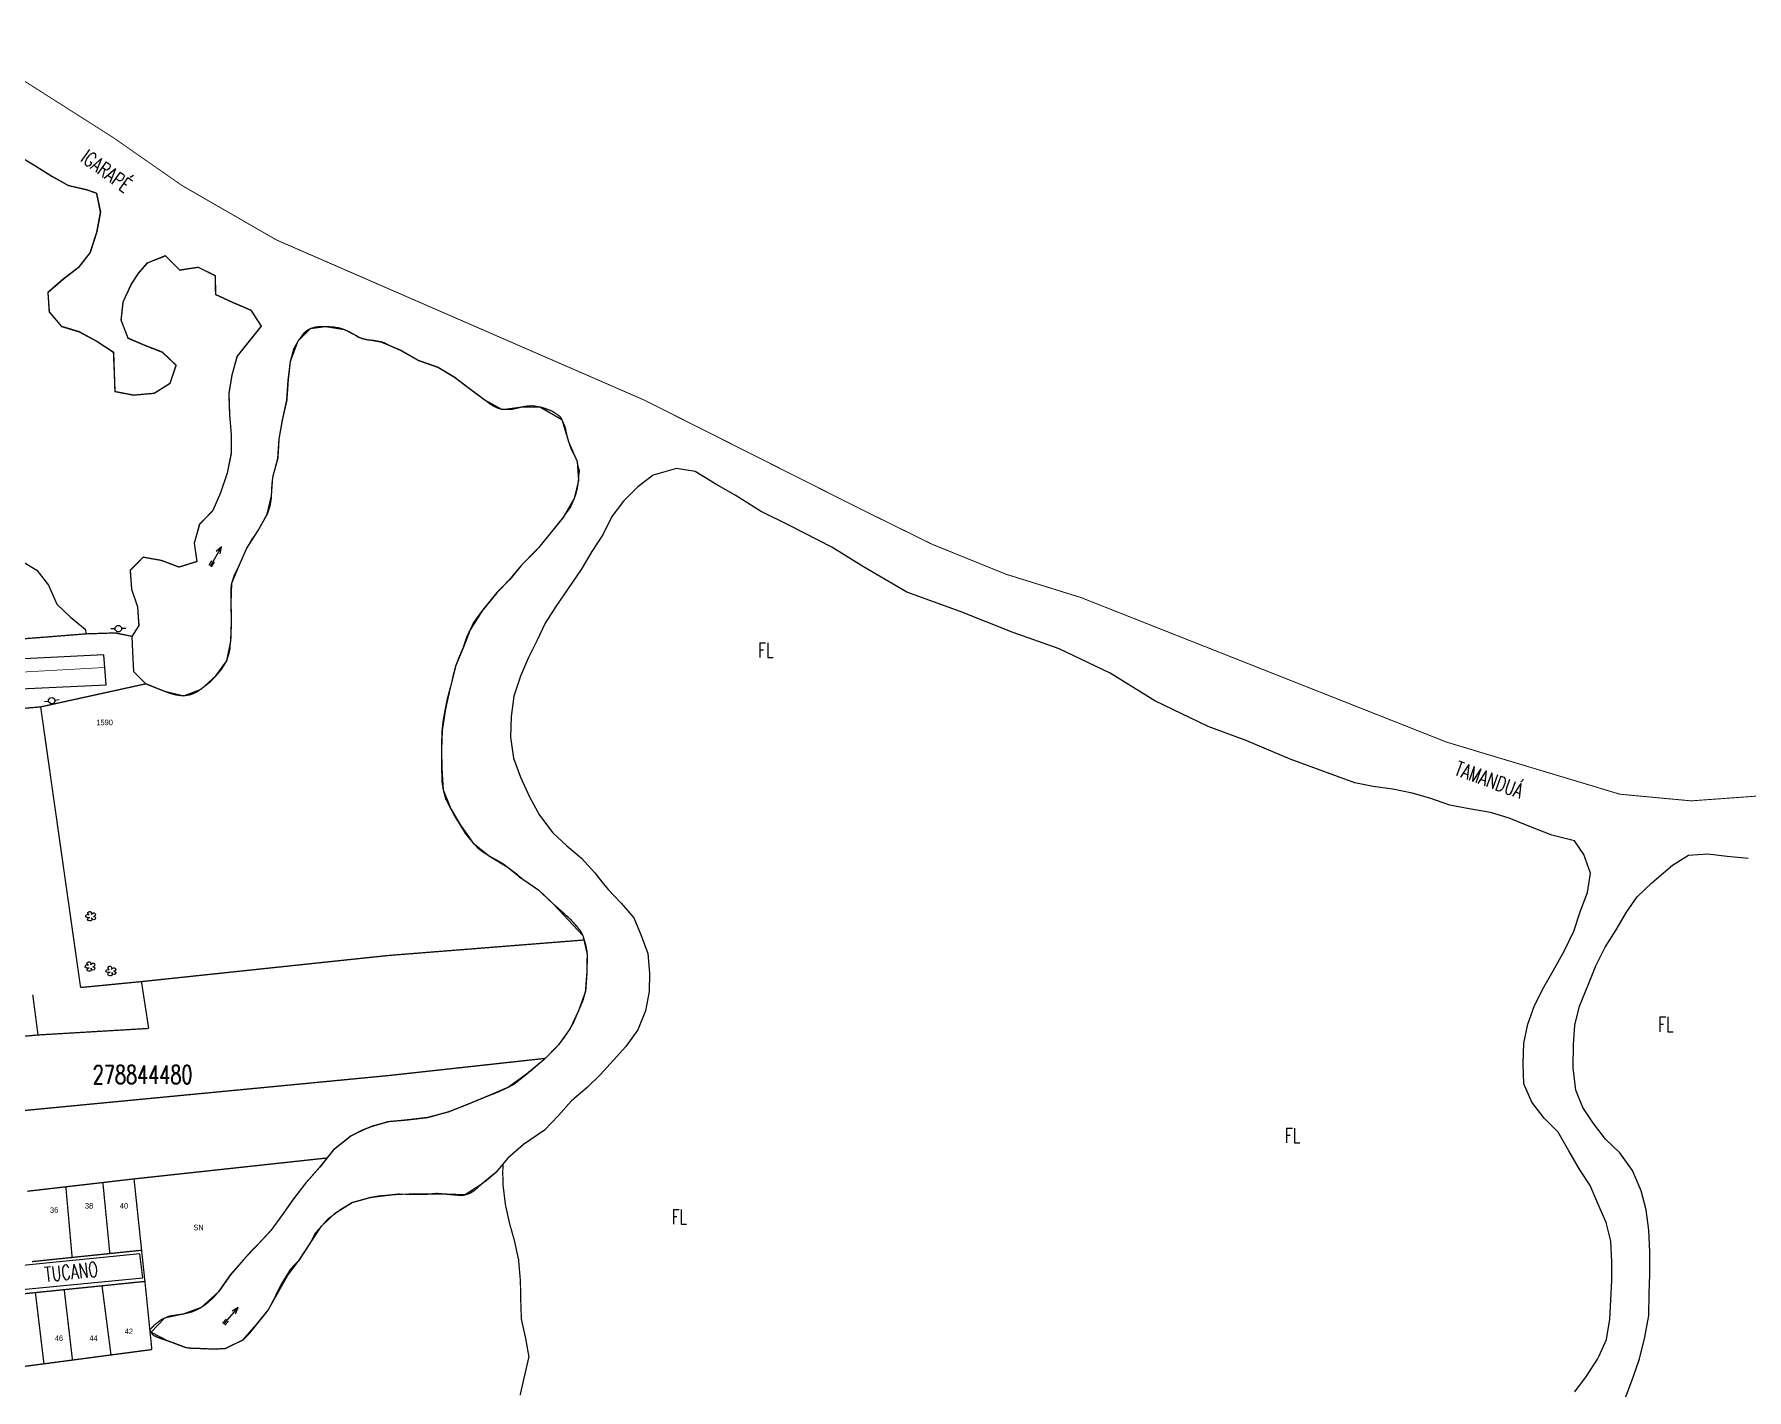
# Model space of a CAD drawing. Header units: millimetres. Extents: x 203684 to 206468, y 4869193 to 4871613.
# Drawn here: x 204541.4 to 205004.8, y 4871046.9 to 4871413.6 of the extents above; entities that cross this region are included whole.
import ezdxf
from ezdxf.enums import TextEntityAlignment as Align

# ---------------------------------------------------------------- set-up
doc = ezdxf.new("R2010")
doc.units = ezdxf.units.MM
for name, color, linetype in [('CD_MALHA_LOTES', 7, 'Continuous'), ('CD_TXT_QUADRA', 7, 'Continuous'), ('HD-CURSO-PERENE', 170, 'Continuous'), ('HD-TXT-PERENE', 170, 'Continuous'), ('LM-LIM-SETOR-FISCAL', 250, 'Continuous'), ('LT-POSTES', 7, 'Continuous'), ('OB-MOV-DE-TERRA', 20, 'Continuous'), ('RU-QUADRA', 210, 'Continuous'), ('SV-EIXO-RUA-PAV', 20, 'Continuous'), ('SV-RUA-NAO-PAV', 7, 'Continuous'), ('SV-TXT-RUA-N-PAV', 7, 'Continuous'), ('Th_NmrPort', 1, 'Continuous'), ('VG-ARVORE-ISOLADA', 90, 'Continuous'), ('VG-TXT-VEGETACAO', 90, 'Continuous')]:
    doc.layers.add(name, color=color, linetype=linetype)
doc.styles.add('ARIAL', font='simplex.shx')

# ---------------------------------------------------------------- blocks, each defined once
blk = doc.blocks.new('COD035', base_point=(204151.739768, 4871380.185491))
at = {"layer": 'HD-CURSO-PERENE'}
for p, q in [((204151.739768, 4871380.591222), (204153.239768, 4871380.591222)), ((204151.739768, 4871380.191222), (204157.739768, 4871380.191222)), ((204151.739768, 4871379.791222), (204153.239768, 4871379.791222))]:
    blk.add_line(p, q, dxfattribs=at)
blk.add_lwpolyline([(204155.939768, 4871379.591222), (204157.739768, 4871380.191222), (204155.939768, 4871380.791222)], dxfattribs=at)
blk = doc.blocks.new('COD092', base_point=(204504.092239, 4871060.025635))
at = {"layer": 'LT-POSTES'}
blk.add_line((204504.922233, 4871060.022296), (204506.0889, 4871060.022296), dxfattribs=at)
blk.add_lwpolyline([(204502.0889, 4871060.022296), (204503.255567, 4871060.022296), (204503.255567, 4871060.35563), (204503.755567, 4871060.85563), (204504.422233, 4871060.85563), (204504.922233, 4871060.35563), (204504.922233, 4871059.688963), (204504.422233, 4871059.188963), (204503.755567, 4871059.188963), (204503.255567, 4871059.688963), (204503.255567, 4871060.022296)], dxfattribs=at)
blk = doc.blocks.new('COD208', base_point=(204517.498181, 4871042.194979))
at = {"layer": 'VG-ARVORE-ISOLADA'}
blk.add_lwpolyline([(204517.064848, 4871042.628313), (204516.739848, 4871042.844979), (204516.739848, 4871043.169979), (204516.956515, 4871043.386646), (204517.173181, 4871043.494979), (204517.389848, 4871043.494979), (204517.606515, 4871043.278312), (204517.714848, 4871042.953312), (204517.606515, 4871042.628313), (204517.823181, 4871042.844979), (204518.148181, 4871043.061646), (204518.473181, 4871043.061646), (204518.689848, 4871042.844979), (204518.798181, 4871042.628313), (204518.581515, 4871042.194979), (204518.256515, 4871042.086646), (204518.581515, 4871041.978313), (204518.798181, 4871041.869979), (204518.798181, 4871041.653313), (204518.581515, 4871041.328313), (204518.364848, 4871041.219979), (204518.039848, 4871041.328313), (204517.714848, 4871041.761646), (204517.823181, 4871041.219979), (204517.714848, 4871041.003313), (204517.498181, 4871040.894979), (204517.173181, 4871040.894979), (204516.848182, 4871041.003313), (204516.631515, 4871041.328313), (204516.848182, 4871041.653313), (204517.281515, 4871041.869979), (204516.848182, 4871041.761646), (204516.414848, 4871041.869979), (204516.198182, 4871041.978313), (204516.198182, 4871042.194979), (204516.306515, 4871042.519979), (204516.631515, 4871042.628313)], close=True, dxfattribs=at)

msp = doc.modelspace()

# ---------------------------------------------------------------- linework, layer by layer
at = {"layer": 'CD_MALHA_LOTES', "const_width": 0.35}
for points in [[(204567.84, 4871250.7), (204568.3, 4871251.42), (204568.88, 4871252.32), (204569.7, 4871253.6), (204569.37, 4871258.66), (204567.75, 4871263.44), (204567.36, 4871268.56), (204570.88, 4871272.12), (204575.83, 4871271.24), (204580.57, 4871269.45), (204585.42, 4871270.95), (204584.71, 4871275.93), (204586.09, 4871280.96), (204589.76, 4871284.77), (204591.79, 4871289.49), (204593.63, 4871294.82), (204594.69, 4871300.21), (204594.72, 4871305.29), (204594.26, 4871310.68), (204594.06, 4871316.39), (204594.88, 4871321.33), (204596.28, 4871326.48), (204599.57, 4871330.6), (204602.8, 4871334.62), (204600.01, 4871338.95), (204595.09, 4871341.05), (204590.45, 4871343.19), (204590.35, 4871348.28), (204585.76, 4871350.54), (204580.77, 4871349.8), (204576.87, 4871353.68), (204572.07, 4871351.73), (204569.68, 4871349.03), (204567.65, 4871345.9), (204565.44, 4871341.23), (204564.9, 4871336.25), (204566.76, 4871331.35), (204571.37, 4871329.4), (204576.06, 4871327.54), (204579.79, 4871324.06), (204578.16, 4871319.18), (204573.82, 4871316.45), (204568.29, 4871315.95), (204563.22, 4871316.93), (204563.04, 4871322.15), (204562.81, 4871327.6), (204558.4, 4871330.48), (204553.57, 4871333.11), (204548.75, 4871334.57), (204545.44, 4871338.47), (204545.1, 4871343.71), (204549.25, 4871347.29), (204553.33, 4871350.47), (204556.49, 4871354.53), (204558.29, 4871360.11), (204559.28, 4871365.45), (204558.23, 4871370.59), (204555.58, 4871371.53), (204550.64, 4871372.65), (204546.22, 4871375.14), (204541.58, 4871378.04), (204537.19, 4871380.7)], [(204571.6, 4871237.86), (204576.37, 4871235.94), (204578.14, 4871235.29), (204579.68, 4871234.87), (204581.23, 4871234.66), (204581.88, 4871234.62), (204583.76, 4871234.94), (204585.52, 4871235.72), (204587.41, 4871237.12), (204589.03, 4871238.39), (204590.52, 4871239.97), (204592.05, 4871241.76), (204593.47, 4871244.07), (204594.02, 4871245.9), (204594.37, 4871247.38), (204594.44, 4871249.06), (204594.57, 4871249.38), (204594.75, 4871254.61), (204594.65, 4871259.8), (204594.65, 4871263.99), (204594.82, 4871265.08), (204595.49, 4871267.22), (204596.84, 4871269.88), (204598.9, 4871274.56), (204600.3, 4871276.95), (204601.95, 4871279.29), (204604.45, 4871283.75), (204605.15, 4871285.8), (204605.5, 4871287.7), (204605.56, 4871288.74), (204605.71, 4871291.81), (204605.92, 4871293.76), (204606.63, 4871296.31), (204607.32, 4871298.83), (204607.56, 4871302.56), (204607.63, 4871304.07), (204608.56, 4871309.29), (204609.77, 4871314.62), (204610.13, 4871319.92), (204610.7, 4871325.12), (204611.61, 4871328.48), (204612.84, 4871330.67), (204614.28, 4871332.63), (204615.13, 4871333.4), (204616.17, 4871333.98), (204617.58, 4871334.38), (204618.92, 4871334.52), (204620.23, 4871334.51), (204622.36, 4871334.38), (204623.77, 4871334.17), (204625.31, 4871333.68), (204626.58, 4871333.12), (204628.09, 4871332.28), (204629.07, 4871331.64), (204630.06, 4871331.32), (204631.39, 4871330.94), (204633.36, 4871330.73), (204635.07, 4871330.41), (204636.03, 4871330.17), (204637.36, 4871329.45)], [(204637.36, 4871329.45), (204640.61, 4871328.07), (204645.38, 4871325.34), (204650.75, 4871323.46), (204655.14, 4871320.82), (204659.18, 4871317.74), (204663.39, 4871314.62), (204664.97, 4871313.4), (204666.58, 4871312.54), (204668.01, 4871312.09), (204669.16, 4871312.11), (204670.56, 4871312.11), (204671.63, 4871312.33), (204673.36, 4871312.76), (204674.64, 4871312.97), (204676.14, 4871313.08), (204678.37, 4871312.71), (204679.69, 4871312.33), (204681.41, 4871311.68), (204682.8, 4871310.82), (204683.77, 4871310.07), (204684.2, 4871309.32), (204685.06, 4871307.28), (204685.7, 4871304.38), (204686.07, 4871303.12), (204686.67, 4871301.48), (204687.21, 4871300.4), (204687.74, 4871299.33), (204688.34, 4871297.97), (204688.49, 4871296.86), (204688.92, 4871295.46), (204688.71, 4871294.07), (204688.66, 4871292.9), (204688.39, 4871291.01), (204687.96, 4871289.18), (204687.52, 4871287.96), (204686.45, 4871285.53), (204685.27, 4871283.92), (204684.52, 4871282.88), (204681.34, 4871278.93), (204677.86, 4871274.64), (204673.29, 4871269.98), (204671.42, 4871267.75), (204670.06, 4871266.09), (204666.55, 4871262.51), (204662.59, 4871257.61), (204660.35, 4871254.54), (204659.34, 4871252.44), (204658.42, 4871250.51), (204657.51, 4871247.77), (204656.27, 4871244.82), (204655.46, 4871242.78), (204654.77, 4871240.09), (204654.23, 4871237.62), (204653.96, 4871236.77), (204653.16, 4871233.76), (204652.64, 4871231.1), (204652.08, 4871228.06), (204651.75, 4871225.23), (204651.65, 4871222.05), (204651.64, 4871220.08), (204651.65, 4871214.86), (204651.76, 4871211.2), (204652.09, 4871209.17), (204652.73, 4871206.74), (204653.59, 4871205.13), (204654.13, 4871204.03), (204655.31, 4871201.8), (204656.71, 4871199.58), (204658.1, 4871197.29), (204659.17, 4871196), (204660.2, 4871194.75), (204661.54, 4871193.32), (204662.5, 4871192.57), (204663.68, 4871191.81), (204664.59, 4871191.22), (204666.26, 4871190.31), (204668.3, 4871189.13), (204669.33, 4871188.36), (204670.56, 4871187.41), (204672.17, 4871186.23), (204672.71, 4871185.48), (204673.6, 4871184.98), (204677.93, 4871182.02), (204681.97, 4871178.19), (204684.36, 4871176.08), (204686.61, 4871174.04), (204688.23, 4871172.21), (204689.19, 4871171.03), (204689.87, 4871169.75), (204690.23, 4871168.55)], [(204403.04, 4871240.46), (204469.92, 4871245.29), (204484.79, 4871246.32), (204521.65, 4871248.7), (204555.42, 4871251.37), (204563.28, 4871251.62), (204567.84, 4871250.7)], [(204543.12, 4871231.61), (204571.6, 4871237.86)], [(204529, 4871230.39), (204543.12, 4871231.61)], [(204553.93, 4871155.69), (204543.12, 4871231.61)], [(204690.23, 4871168.55), (204637.05, 4871164.34)], [(204690.23, 4871168.55), (204690.59, 4871167.38), (204691.02, 4871165.23), (204691.03, 4871164.6), (204690.94, 4871159.6), (204690.55, 4871154.61), (204689.94, 4871152.34), (204688.69, 4871149.4), (204687.31, 4871146.17), (204686.41, 4871144.6), (204684.84, 4871142.19), (204683.24, 4871140.17), (204681.62, 4871138.43), (204679.68, 4871136.52)], [(204637.05, 4871164.34), (204570.4, 4871157.29)], [(204570.4, 4871157.29), (204553.93, 4871155.69)], [(204570.4, 4871157.29), (204572.35, 4871144.62)], [(204542.41, 4871142.85), (204540.98, 4871153.77)], [(204572.35, 4871144.62), (204542.41, 4871142.85)], [(204525.76, 4871141.3), (204542.41, 4871142.85)], [(204679.68, 4871136.52), (204676.79, 4871134.03), (204674.64, 4871132.22), (204673.14, 4871131.02), (204671.2, 4871129.52), (204669.73, 4871128.73), (204667.01, 4871127.48), (204664.65, 4871126.54), (204658.84, 4871124.16), (204653.65, 4871122.1), (204647.79, 4871120.49), (204642.36, 4871119.86), (204637.33, 4871119.42)], [(204637.35, 4871131.88), (204679.68, 4871136.52)], [(204508.06, 4871119.48), (204637.35, 4871131.88)], [(204637.33, 4871119.42), (204632.95, 4871118.2), (204630, 4871117.05), (204627.11, 4871115.52), (204622.36, 4871111.76), (204620.62, 4871109.57)], [(204568.39, 4871103.91), (204620.62, 4871109.57)], [(204620.62, 4871109.57), (204618.64, 4871107.09), (204614.9, 4871102.82), (204611.65, 4871098.65), (204608.61, 4871094.3), (204605.44, 4871089.97), (204602, 4871086.25), (204599.47, 4871083.67), (204597.87, 4871081.8), (204594.47, 4871078), (204591.33, 4871073.49), (204589.97, 4871071.92), (204588.32, 4871070.38), (204586.55, 4871069.11), (204584.32, 4871068.02), (204581.68, 4871067.35), (204577.96, 4871066.79), (204575.8, 4871065.86), (204573.87, 4871064.36), (204572.67, 4871063.06)], [(204637.3, 4871099.5), (204639.83, 4871099.79), (204642.83, 4871099.77), (204645.46, 4871099.7), (204647.9, 4871099.77), (204650.31, 4871099.99), (204653.02, 4871099.77), (204654.87, 4871099.6), (204656.03, 4871099.5), (204657.19, 4871099.41), (204658.02, 4871099.6), (204659.43, 4871100.08), (204660.49, 4871100.76), (204662.33, 4871102.42), (204663.98, 4871103.67), (204665.25, 4871104.74), (204666.31, 4871105.64), (204668.25, 4871107.84), (204668.17, 4871105.52), (204668.28, 4871102.02), (204668.88, 4871097.04), (204669.96, 4871092.08), (204671.33, 4871087.2), (204671.76, 4871085.24), (204672.45, 4871082.06), (204672.95, 4871076.29), (204673.04, 4871071.1), (204673.22, 4871065.92), (204674.36, 4871060.84), (204674.73, 4871058.74), (204675.26, 4871055.78), (204674, 4871050.33), (204672.87, 4871045.38)], [(204539.51, 4871100.57), (204549.94, 4871101.77)], [(204559.96, 4871102.93), (204549.94, 4871101.77)], [(204549.94, 4871101.77), (204551.64, 4871082.66)], [(204559.96, 4871102.93), (204568.39, 4871103.91)], [(204561.84, 4871083.72), (204559.96, 4871102.93)], [(204570.44, 4871084.61), (204568.39, 4871103.91)], [(204572.67, 4871063.06), (204573.44, 4871061.76), (204574.28, 4871061.24), (204575.74, 4871060.68), (204577.73, 4871060.03), (204578.85, 4871059.61), (204582.46, 4871058.26), (204584.01, 4871058.06), (204585.66, 4871058.06), (204587.51, 4871057.97), (204590.38, 4871057.86), (204593.14, 4871058.05), (204596.06, 4871059.46), (204597.93, 4871060.35), (204599.51, 4871061.96), (204601.57, 4871064.49), (204604.69, 4871068.41), (204606.39, 4871071.65), (204608.14, 4871075.25), (204610.77, 4871079.54), (204613.12, 4871081.93), (204616.16, 4871086.62), (204617.39, 4871089.15), (204620.9, 4871093.09), (204624.32, 4871095.64), (204627.38, 4871097.5), (204632.24, 4871098.84), (204634.56, 4871099.27), (204637.3, 4871099.5)], [(204551.64, 4871082.66), (204561.84, 4871083.72)], [(204570.44, 4871084.61), (204561.84, 4871083.72)], [(204571.34, 4871076.18), (204570.44, 4871084.61)], [(204551.64, 4871082.66), (204540.77, 4871081.53)], [(204541.7, 4871073.15), (204549.5, 4871073.95)], [(204549.5, 4871073.95), (204559.73, 4871074.99)], [(204551.73, 4871054.9), (204549.5, 4871073.95)], [(204559.73, 4871074.99), (204571.34, 4871076.18)], [(204562.16, 4871056.28), (204559.73, 4871074.99)], [(204572.67, 4871063.06), (204571.34, 4871076.18)], [(204533.51, 4871072.33), (204541.7, 4871073.15)], [(204544.01, 4871053.88), (204541.7, 4871073.15)], [(204572.67, 4871063.06), (204573.21, 4871057.74)], [(204562.16, 4871056.28), (204551.73, 4871054.9)], [(204573.21, 4871057.74), (204562.16, 4871056.28)], [(204544.01, 4871053.88), (204535.84, 4871052.81)], [(204551.73, 4871054.9), (204544.01, 4871053.88)]]:
    msp.add_lwpolyline(points, dxfattribs=at)
at = {"layer": 'HD-CURSO-PERENE'}
for points in [[(204537.19, 4871380.7, 2.2), (204541.58, 4871378.04, 2.2), (204546.22, 4871375.14, 2.2), (204550.64, 4871372.65, 2.2), (204555.58, 4871371.53, 2.2), (204558.23, 4871370.59, 2.2), (204559.28, 4871365.45, 2.2), (204558.29, 4871360.11, 2.2), (204556.49, 4871354.53, 2.2), (204553.33, 4871350.47, 2.2), (204549.25, 4871347.29, 2.2), (204545.1, 4871343.71, 2.2), (204545.44, 4871338.47, 2.2), (204548.75, 4871334.57, 2.2), (204553.57, 4871333.11, 2.2), (204558.4, 4871330.48, 2.2), (204562.81, 4871327.6, 2.2), (204563.04, 4871322.15, 2.2), (204563.22, 4871316.93, 2.2), (204568.29, 4871315.95, 2.2), (204573.82, 4871316.45, 2.2), (204578.16, 4871319.18, 2.2), (204579.79, 4871324.06, 2.2), (204576.06, 4871327.54, 2.2), (204571.37, 4871329.4, 2.2), (204566.76, 4871331.35, 2.2), (204564.9, 4871336.25, 2.2), (204565.44, 4871341.23, 2.2), (204567.65, 4871345.9, 2.2), (204569.68, 4871349.03, 2.2), (204572.07, 4871351.73, 2.2), (204576.87, 4871353.68, 2.2), (204580.77, 4871349.8, 2.2), (204585.76, 4871350.54, 2.2), (204590.35, 4871348.28, 2.2), (204590.45, 4871343.19, 2.2), (204595.09, 4871341.05, 2.2), (204600.01, 4871338.95, 2.2), (204602.8, 4871334.62, 2.2), (204599.57, 4871330.6, 2.2), (204596.28, 4871326.48, 2.2), (204594.88, 4871321.33, 2.2), (204594.06, 4871316.39, 2.2), (204594.26, 4871310.68, 2.2), (204594.72, 4871305.29, 2.2), (204594.69, 4871300.21, 2.2), (204593.63, 4871294.82, 2.2), (204591.79, 4871289.49, 2.2), (204589.76, 4871284.77, 2.2), (204586.09, 4871280.96, 2.2), (204584.71, 4871275.93, 2.2), (204585.42, 4871270.95, 2.2), (204580.57, 4871269.45, 2.2), (204575.83, 4871271.24, 2.2), (204570.88, 4871272.12, 2.2), (204567.36, 4871268.56, 2.2), (204567.75, 4871263.44, 2.2), (204569.37, 4871258.66, 2.2), (204569.7, 4871253.6, 2.2), (204567.84, 4871250.7, 2.2), (204568.06, 4871244.58, 2.2), (204568.24, 4871241.18, 2.2), (204571.6, 4871237.86, 2.25), (204576.37, 4871235.94, 2.2), (204581.88, 4871234.62, 2.2), (204586.58, 4871236.39, 2.2), (204590.52, 4871239.97, 2.2), (204593.47, 4871244.07, 2.2), (204594.57, 4871249.38, 2.2), (204594.75, 4871254.61, 2.2), (204594.65, 4871259.8, 2.2), (204594.82, 4871265.08, 2.2), (204596.84, 4871269.88, 2.2), (204598.94, 4871274.51, 2.2), (204601.95, 4871279.29, 2.2), (204604.45, 4871283.75, 2.2), (204605.56, 4871288.74, 2.2), (204605.92, 4871293.76, 2.2), (204607.32, 4871298.83, 2.2), (204607.63, 4871304.07, 2.2), (204608.56, 4871309.29, 2.2), (204609.77, 4871314.62, 2.2), (204610.13, 4871319.92, 2.2), (204610.7, 4871325.12, 2.2), (204612.84, 4871330.67, 2.2), (204616.17, 4871333.98, 2.2), (204620.23, 4871334.51, 2.2), (204625.31, 4871333.68, 2.2), (204630.06, 4871331.32, 2.2), (204635.07, 4871330.41, 2.2), (204637.36, 4871329.45, 2.2)], [(204637.36, 4871329.45, 2.2), (204640.61, 4871328.07, 2.2), (204645.38, 4871325.34, 2.2), (204650.75, 4871323.46, 2.2), (204655.14, 4871320.82, 2.2), (204659.18, 4871317.74, 2.2), (204663.39, 4871314.62, 2.2), (204668.01, 4871312.09, 2.2), (204673.36, 4871312.76, 2.2), (204678.37, 4871312.71, 2.2), (204684.2, 4871309.32, 2.2), (204686.07, 4871303.12, 2.2), (204688.34, 4871297.97, 2.2), (204688.66, 4871292.9, 2.2), (204687.52, 4871287.96, 2.2), (204684.52, 4871282.88, 2.2), (204681.34, 4871278.93, 2.2), (204677.86, 4871274.64, 2.2), (204673.29, 4871269.98, 2.2), (204670.06, 4871266.09, 2.2), (204666.55, 4871262.51, 2.2), (204662.59, 4871257.61, 2.2), (204659.34, 4871252.44, 2.2), (204657.51, 4871247.77, 2.2), (204655.46, 4871242.78, 2.2), (204653.96, 4871236.77, 2.2), (204652.64, 4871231.1, 2.2), (204651.75, 4871225.23, 2.2), (204651.64, 4871220.08, 2.2), (204651.65, 4871214.86, 2.2), (204652.09, 4871209.17, 2.2), (204654.13, 4871204.03, 2.2), (204656.71, 4871199.58, 2.2), (204660.2, 4871194.75, 2.2), (204664.59, 4871191.22, 2.2), (204669.33, 4871188.36, 2.2), (204673.6, 4871184.98, 2.2), (204677.93, 4871182.02, 2.2), (204681.97, 4871178.19, 2.2), (204689.87, 4871169.75, 2.2), (204691.03, 4871164.6, 2.2), (204690.94, 4871159.6, 2.2), (204690.55, 4871154.61, 2.2), (204688.69, 4871149.4, 2.2), (204686.41, 4871144.6, 2.2), (204683.24, 4871140.17, 2.2), (204679.25, 4871136.09, 2.2), (204674.64, 4871132.22, 2.2), (204669.73, 4871128.73, 2.2), (204664.65, 4871126.54, 2.2), (204658.84, 4871124.16, 2.2), (204653.65, 4871122.1, 2.2), (204647.79, 4871120.49, 2.2), (204642.36, 4871119.86, 2.2), (204637.35, 4871119.39, 2.2)], [(204958.26, 4871046.31, 2.2), (204961.43, 4871050.53, 2.2), (204964.45, 4871055.17, 2.2), (204964.86, 4871056.08, 2.2), (204966.83, 4871060.42, 2.2), (204967.79, 4871065.95, 2.2), (204968.01, 4871071.23, 2.2), (204968.31, 4871076.41, 2.2), (204968.35, 4871081.52, 2.2), (204968.08, 4871087.04, 2.2), (204966.74, 4871092.15, 2.2), (204964.52, 4871097.29, 2.2), (204962.49, 4871102.13, 2.2), (204959.62, 4871106.33, 2.2), (204956.72, 4871111.47, 2.2), (204953.75, 4871116.6, 2.2), (204950.03, 4871120.31, 2.2), (204946.67, 4871124.68, 2.2), (204944.5, 4871129.65, 2.2), (204944.28, 4871135.06, 2.2), (204944.52, 4871140.63, 2.2), (204945.6, 4871145.75, 2.2), (204947.42, 4871150.79, 2.2), (204949.9, 4871155.8, 2.2), (204952.44, 4871160.22, 2.2), (204955.38, 4871165.54, 2.2), (204958.05, 4871170.93, 2.2), (204959.84, 4871176.45, 2.2), (204961.76, 4871181.4, 2.2), (204962.51, 4871186.67, 2.2), (204960.7, 4871191.68, 2.2), (204958.2, 4871195.36, 2.2), (204952.11, 4871196.93, 2.2), (204945.38, 4871199.56, 2.2), (204940.51, 4871201.54, 2.2), (204935.44, 4871203.01, 2.2), (204929.75, 4871204.05, 2.2), (204924.48, 4871204.98, 2.2), (204919.09, 4871206.94, 2.2), (204914.24, 4871208.27, 2.2), (204909.05, 4871209.33, 2.2), (204903.74, 4871210.11, 2.2), (204898.79, 4871211.03, 2.2), (204894.05, 4871212.75, 2.2), (204881.29, 4871217.5, 2.2), (204869.51, 4871222.41, 2.2), (204859.04, 4871226.34, 2.2), (204844.64, 4871233.21, 2.2), (204832.53, 4871240.74, 2.2), (204818.78, 4871247.29, 2.2), (204806.02, 4871251.87, 2.2), (204791.94, 4871257.43, 2.2), (204777.54, 4871262.67, 2.2), (204765.76, 4871269.54, 2.2), (204757.25, 4871274.78, 2.2), (204745.8, 4871280.67, 2.2), (204737.94, 4871284.6, 2.2), (204731.07, 4871288.85, 2.2), (204725.85, 4871291.87, 2.2), (204720.25, 4871295.28, 2.2), (204715.23, 4871296.15, 2.2), (204708.87, 4871294.31, 2.2), (204704.74, 4871291.18, 2.2), (204700.83, 4871287.27, 2.2), (204697.65, 4871283.13, 2.2), (204695.37, 4871278.32, 2.2), (204692.29, 4871273.64, 2.2), (204689.42, 4871268.74, 2.2), (204685.86, 4871263.64, 2.2), (204682.54, 4871258.75, 2.2), (204679.61, 4871254.28, 2.2), (204677.52, 4871249.66, 2.2), (204675.1, 4871244.93, 2.2), (204672.95, 4871239.94, 2.2), (204671.21, 4871234.48, 2.2), (204670.47, 4871229.04, 2.2), (204670.3, 4871223.43, 2.2), (204671.08, 4871217.76, 2.2), (204673.01, 4871212.61, 2.2), (204675.42, 4871207.28, 2.2), (204678.15, 4871202.29, 2.2), (204681.77, 4871197.5, 2.2), (204685.52, 4871194, 2.2), (204689.48, 4871190.72, 2.2), (204693.08, 4871186.71, 2.2), (204695.02, 4871184.3, 2.2), (204696.7, 4871182.22, 2.2), (204700.26, 4871178.55, 2.2), (204703.66, 4871174.53, 2.2), (204705.6, 4871169.76, 2.2), (204707.48, 4871164.91, 2.2), (204707.92, 4871159.58, 2.2), (204707.84, 4871154.58, 2.2), (204706.79, 4871149.34, 2.2), (204704.74, 4871144.24, 2.2), (204701.51, 4871139.75, 2.2), (204698.18, 4871136, 2.2), (204694.65, 4871132.16, 2.2), (204691.03, 4871128.62, 2.2), (204686.78, 4871125, 2.2), (204683.26, 4871121.03, 2.2), (204679.46, 4871117.1, 2.2), (204673.77, 4871113.19, 2.2), (204669.54, 4871109.52, 2.2), (204666.31, 4871105.64, 2.2), (204662.33, 4871102.42, 2.2), (204658.02, 4871099.6, 2.2), (204653.02, 4871099.77, 2.2), (204647.9, 4871099.77, 2.2), (204642.83, 4871099.77, 2.2), (204637.35, 4871099.53, 2.2)], [(204972.1, 4871044.96, 2.2), (204974.12, 4871050.24, 2.2), (204975.8, 4871055.27, 2.2), (204975.97, 4871055.98, 2.2), (204977.23, 4871061.13, 2.2), (204978.3, 4871067, 2.2), (204978.42, 4871072.91, 2.2), (204978.59, 4871078.03, 2.2), (204978.6, 4871084.16, 2.2), (204978.3, 4871090.08, 2.2), (204977.58, 4871095.56, 2.2), (204976.29, 4871100.69, 2.2), (204973.95, 4871106.14, 2.2), (204970.52, 4871110.98, 2.2), (204966.57, 4871114.62, 2.2), (204963.33, 4871118.9, 2.2), (204960.48, 4871123.23, 2.2), (204958.56, 4871127.95, 2.2), (204957.87, 4871133.95, 2.2), (204957.98, 4871140.31, 2.2), (204958.32, 4871145.51, 2.2), (204959.61, 4871150.67, 2.2), (204961.99, 4871156.63, 2.2), (204964.01, 4871161.58, 2.2), (204966.55, 4871166.57, 2.2), (204969.5, 4871171.31, 2.2), (204972.31, 4871176.1, 2.2), (204975.18, 4871180.22, 2.2), (204979.12, 4871183.99, 2.2), (204984.74, 4871188.79, 2.2), (204989.09, 4871191.5, 2.2), (204994.31, 4871191.9, 2.2), (204999.51, 4871191.23, 2.2), (205005.23, 4871190.68, 2.2)], [(204637.35, 4871119.39, 2.2), (204636.98, 4871119.35, 2.2), (204631.75, 4871117.75, 2.2), (204627.11, 4871115.52, 2.2), (204622.36, 4871111.76, 2.2), (204618.64, 4871107.09, 2.2), (204614.9, 4871102.82, 2.2), (204611.65, 4871098.65, 2.2), (204608.61, 4871094.3, 2.2), (204605.44, 4871089.97, 2.2), (204602, 4871086.25, 2.2), (204597.87, 4871081.8, 2.2), (204594.47, 4871078, 2.2), (204591.33, 4871073.49, 2.2), (204586.55, 4871069.11, 2.2), (204581.68, 4871067.35, 2.2), (204576.6, 4871066.22, 2.2), (204573.02, 4871062.41, 2.2), (204577.73, 4871060.03, 2.2), (204578.85, 4871059.61, 2.2), (204582.46, 4871058.26, 2.2), (204587.51, 4871057.97, 2.2), (204593.14, 4871058.05, 2.2), (204596.06, 4871059.46, 2.2), (204597.93, 4871060.35, 2.2), (204601.57, 4871064.49, 2.2), (204604.69, 4871068.41, 2.2), (204607.2, 4871072.93, 2.2), (204609.97, 4871077.88, 2.2), (204613.12, 4871081.93, 2.2), (204616.16, 4871086.62, 2.2), (204619.1, 4871091.13, 2.2), (204622.95, 4871094.71, 2.2), (204627.38, 4871097.5, 2.2), (204632.24, 4871098.84, 2.2), (204637.3, 4871099.53, 2.2), (204637.35, 4871099.53, 2.2)]]:
    msp.add_polyline3d(points, dxfattribs=at)
at = {"layer": 'LM-LIM-SETOR-FISCAL', "const_width": 0.25}
msp.add_lwpolyline([(205035.39, 4871209.49), (204989.77, 4871206.19), (204970.49, 4871207.99), (204923.66, 4871222.06), (204824.6, 4871261.21), (204804.46, 4871267.47), (204784.32, 4871275.63), (204764.99, 4871285.16), (204706.46, 4871314.62), (204637.37, 4871344.69), (204606.95, 4871357.93), (204581.48, 4871372.6), (204562.66, 4871385.7), (204519.02, 4871413.46)], dxfattribs=at)
at = {"layer": 'OB-MOV-DE-TERRA'}
msp.add_polyline3d([(204537.8, 4871271.22, 4.05), (204542.09, 4871268.56, 4.05), (204545.21, 4871264.52, 4.05), (204547.51, 4871259.43, 4.04), (204551.22, 4871255.89, 3.68), (204555.13, 4871252.65, 3.68), (204555.42, 4871251.37, 3.52)], dxfattribs=at)
at = {"layer": 'RU-QUADRA', "const_width": 0.18}
for points in [[(204537.19, 4871380.7), (204541.58, 4871378.04), (204546.22, 4871375.14), (204550.64, 4871372.65), (204555.58, 4871371.53), (204558.23, 4871370.59), (204559.28, 4871365.45), (204558.29, 4871360.11), (204556.49, 4871354.53), (204553.33, 4871350.47), (204549.25, 4871347.29), (204545.1, 4871343.71), (204545.44, 4871338.47), (204548.75, 4871334.57), (204553.57, 4871333.11), (204558.4, 4871330.48), (204562.81, 4871327.6), (204563.04, 4871322.15), (204563.22, 4871316.93), (204568.29, 4871315.95), (204573.82, 4871316.45), (204578.16, 4871319.18), (204579.79, 4871324.06), (204576.06, 4871327.54), (204571.37, 4871329.4), (204566.76, 4871331.35), (204564.9, 4871336.25), (204565.44, 4871341.23), (204567.65, 4871345.9), (204569.68, 4871349.03), (204572.07, 4871351.73), (204576.87, 4871353.68), (204580.77, 4871349.8), (204585.76, 4871350.54), (204590.35, 4871348.28), (204590.45, 4871343.19), (204595.09, 4871341.05), (204600.01, 4871338.95), (204602.8, 4871334.62), (204599.57, 4871330.6), (204596.28, 4871326.48), (204594.88, 4871321.33), (204594.06, 4871316.39), (204594.26, 4871310.68), (204594.72, 4871305.29), (204594.69, 4871300.21), (204593.63, 4871294.82), (204591.79, 4871289.49), (204589.76, 4871284.77), (204586.09, 4871280.96), (204584.71, 4871275.93), (204585.42, 4871270.95), (204580.57, 4871269.45), (204575.83, 4871271.24), (204570.88, 4871272.12), (204567.36, 4871268.56), (204567.75, 4871263.44), (204569.37, 4871258.66), (204569.7, 4871253.6), (204568.88, 4871252.32), (204568.3, 4871251.42), (204567.84, 4871250.7), (204563.28, 4871251.62), (204555.42, 4871251.37), (204521.65, 4871248.7)], [(204529, 4871230.39), (204543.12, 4871231.61), (204571.6, 4871237.86), (204576.37, 4871235.94), (204578.14, 4871235.29), (204579.68, 4871234.87), (204581.23, 4871234.66), (204581.88, 4871234.62), (204583.76, 4871234.94), (204585.52, 4871235.72), (204587.41, 4871237.12), (204589.03, 4871238.39), (204590.52, 4871239.97), (204592.05, 4871241.76), (204593.47, 4871244.07), (204594.37, 4871247.38), (204594.44, 4871249.06), (204594.57, 4871249.38), (204594.75, 4871254.61), (204594.65, 4871259.8), (204594.65, 4871263.99), (204594.82, 4871265.08), (204595.49, 4871267.22), (204596.84, 4871269.88), (204598.9, 4871274.56), (204600.3, 4871276.95), (204601.95, 4871279.29), (204604.45, 4871283.75), (204605.15, 4871285.8), (204605.5, 4871287.7), (204605.92, 4871293.76), (204606.63, 4871296.31), (204607.32, 4871298.83), (204607.63, 4871304.07), (204608.32, 4871308.13), (204609.77, 4871314.62), (204610.13, 4871319.92), (204610.7, 4871325.12), (204611.61, 4871328.48), (204612.84, 4871330.67), (204614.28, 4871332.63), (204615.13, 4871333.4), (204616.17, 4871333.98), (204617.58, 4871334.38), (204618.92, 4871334.52), (204620.23, 4871334.51), (204622.36, 4871334.38), (204623.77, 4871334.17), (204625.31, 4871333.68), (204626.58, 4871333.12), (204628.09, 4871332.28), (204629.07, 4871331.64), (204630.06, 4871331.32), (204631.39, 4871330.94), (204633.36, 4871330.73), (204635.07, 4871330.41), (204636.03, 4871330.17), (204637.36, 4871329.45), (204640.61, 4871328.07), (204645.38, 4871325.34), (204650.75, 4871323.46), (204655.14, 4871320.82), (204659.18, 4871317.74), (204663.39, 4871314.62), (204664.97, 4871313.4), (204666.58, 4871312.54), (204668.01, 4871312.09), (204669.16, 4871312.11), (204670.56, 4871312.11), (204671.63, 4871312.33), (204673.36, 4871312.76), (204674.64, 4871312.97), (204676.14, 4871313.08), (204678.37, 4871312.71), (204679.69, 4871312.33), (204681.41, 4871311.68), (204682.8, 4871310.82), (204683.77, 4871310.07), (204684.2, 4871309.32), (204685.06, 4871307.28), (204685.7, 4871304.38), (204686.07, 4871303.12), (204686.67, 4871301.48), (204687.21, 4871300.4), (204687.74, 4871299.33), (204688.34, 4871297.97), (204688.49, 4871296.86), (204688.92, 4871295.46), (204688.71, 4871294.07), (204688.66, 4871292.9), (204688.39, 4871291.01), (204687.96, 4871289.18), (204687.52, 4871287.96), (204686.45, 4871285.53), (204685.27, 4871283.92), (204684.52, 4871282.88), (204681.34, 4871278.93), (204677.86, 4871274.64), (204673.29, 4871269.98), (204671.42, 4871267.75), (204670.06, 4871266.09), (204666.55, 4871262.51), (204662.59, 4871257.61), (204660.35, 4871254.54), (204659.34, 4871252.44), (204658.42, 4871250.51), (204657.51, 4871247.77), (204656.27, 4871244.82), (204655.46, 4871242.78), (204654.77, 4871240.09), (204654.23, 4871237.62), (204653.96, 4871236.77), (204653.16, 4871233.76), (204652.64, 4871231.1), (204652.08, 4871228.06), (204651.75, 4871225.23), (204651.65, 4871222.05), (204651.64, 4871220.08), (204651.65, 4871214.86), (204651.76, 4871211.2), (204652.09, 4871209.17), (204652.73, 4871206.74), (204653.59, 4871205.13), (204654.13, 4871204.03), (204655.31, 4871201.8), (204656.71, 4871199.58), (204658.1, 4871197.29), (204659.17, 4871196), (204660.2, 4871194.75), (204661.54, 4871193.32), (204662.5, 4871192.57), (204663.68, 4871191.81), (204664.59, 4871191.22), (204666.26, 4871190.31), (204668.3, 4871189.13), (204669.33, 4871188.36), (204670.56, 4871187.41), (204672.17, 4871186.23), (204672.71, 4871185.48), (204673.6, 4871184.98), (204677.93, 4871182.02), (204681.97, 4871178.19), (204684.36, 4871176.08), (204686.61, 4871174.04), (204689.19, 4871171.03), (204689.87, 4871169.75), (204690.14, 4871168.54), (204690.59, 4871167.38), (204691.02, 4871165.23), (204691.03, 4871164.6), (204690.94, 4871159.6), (204690.55, 4871154.61), (204689.94, 4871152.34), (204688.69, 4871149.4), (204687.31, 4871146.17), (204686.41, 4871144.6), (204684.84, 4871142.19), (204683.24, 4871140.17), (204681.62, 4871138.43), (204679.68, 4871136.52), (204679.25, 4871136.09), (204676.79, 4871134.03), (204674.64, 4871132.22), (204673.14, 4871131.02), (204671.2, 4871129.52), (204669.73, 4871128.73), (204667.01, 4871127.48), (204664.65, 4871126.54), (204658.84, 4871124.16), (204653.65, 4871122.1), (204647.79, 4871120.49), (204642.36, 4871119.86), (204637.35, 4871119.39), (204633.7, 4871118.48), (204630.11, 4871116.99), (204627.11, 4871115.52), (204622.36, 4871111.76), (204620.62, 4871109.57), (204618.64, 4871107.09), (204614.9, 4871102.82), (204611.65, 4871098.65), (204608.61, 4871094.3), (204605.44, 4871089.97), (204602, 4871086.25), (204599.47, 4871083.67), (204597.87, 4871081.8), (204594.47, 4871078), (204591.33, 4871073.49), (204589.97, 4871071.92), (204588.32, 4871070.38), (204586.55, 4871069.11), (204584.32, 4871068.02), (204581.68, 4871067.35), (204577.96, 4871066.79), (204575.8, 4871065.86), (204573.87, 4871064.36), (204572.67, 4871063.06), (204573.44, 4871061.76), (204574.28, 4871061.24), (204575.74, 4871060.68), (204577.73, 4871060.03), (204578.85, 4871059.61), (204582.46, 4871058.26), (204584.01, 4871058.06), (204585.66, 4871058.06), (204587.51, 4871057.97), (204590.38, 4871057.86), (204593.14, 4871058.05), (204596.06, 4871059.46), (204597.93, 4871060.35), (204599.51, 4871061.96), (204601.57, 4871064.49), (204604.69, 4871068.41), (204606.39, 4871071.65), (204608.14, 4871075.25), (204610.77, 4871079.54), (204613.12, 4871081.93), (204616.16, 4871086.62), (204617.39, 4871089.15), (204620.9, 4871093.09), (204624.32, 4871095.64), (204627.38, 4871097.5), (204632.24, 4871098.84), (204634.56, 4871099.27), (204637.3, 4871099.5), (204639.83, 4871099.79), (204642.83, 4871099.77), (204645.46, 4871099.7), (204647.9, 4871099.77), (204650.31, 4871099.99), (204653.02, 4871099.77), (204654.87, 4871099.6), (204656.03, 4871099.5), (204657.19, 4871099.41), (204658.02, 4871099.6), (204659.43, 4871100.08), (204660.49, 4871100.76), (204662.33, 4871102.42), (204663.98, 4871103.67), (204665.25, 4871104.74), (204666.31, 4871105.64), (204668.25, 4871107.84), (204668.17, 4871105.52), (204668.28, 4871102.02), (204668.88, 4871097.04), (204669.96, 4871092.08), (204671.33, 4871087.2), (204671.76, 4871085.24), (204672.45, 4871082.06), (204672.95, 4871076.29), (204673.04, 4871071.1), (204673.22, 4871065.92), (204674.36, 4871060.84), (204674.73, 4871058.74), (204675.26, 4871055.78), (204674, 4871050.33), (204672.87, 4871045.38)], [(204533.51, 4871072.33), (204541.7, 4871073.15), (204549.5, 4871073.95), (204559.73, 4871074.99), (204571.34, 4871076.18), (204570.44, 4871084.61), (204561.84, 4871083.72), (204551.64, 4871082.66), (204540.77, 4871081.53)]]:
    msp.add_lwpolyline(points, dxfattribs=at)
at = {"layer": 'SV-EIXO-RUA-PAV', "linetype": 'Continuous', "const_width": 0.18}
msp.add_lwpolyline([(203713.03, 4871225.64), (203729.05, 4871225.39), (203808.53, 4871221.43), (203882.83, 4871216.87), (203949.83, 4871215.65), (204015.47, 4871214.29), (204067.11, 4871213.37), (204135.17, 4871214.74), (204197.92, 4871217.48), (204261.73, 4871222.35), (204301.96, 4871225.08), (204367.13, 4871229.34), (204428.51, 4871233.91), (204495.05, 4871238.62), (204560.38, 4871242.27)], dxfattribs=at)
at = {"layer": 'SV-RUA-NAO-PAV'}
for points in [[(204529.84, 4871236.14, 4.79), (204560.81, 4871237.6, 3.77), (204560.24, 4871245.73, 3.74), (204520.65, 4871243.7, 3.74), (204497.91, 4871242.7, 3.74), (204488.05, 4871241.94, 5.22), (204481.33, 4871241.46, 5.22)], [(204510.03, 4871068.39, 5.49), (204510.92, 4871070.07, 5.49), (204512.9, 4871071.58, 5.49), (204570.74, 4871077.18, 5.49), (204569.92, 4871083.6, 5.49), (204512.9, 4871078, 5.49), (204511.39, 4871078.7, 5.49), (204508.64, 4871080.56, 5.49)]]:
    msp.add_polyline3d(points, dxfattribs=at)

# ---------------------------------------------------------------- block references
at = {"layer": 'HD-CURSO-PERENE', "rotation": 49}
msp.add_blockref('COD035', (204592.67, 4871064.59), dxfattribs=at)
at = {"layer": 'HD-TXT-PERENE', "rotation": 59.99999999999999}
msp.add_blockref('COD035', (204589.05, 4871269.71), dxfattribs=at)
at = {"layer": 'LT-POSTES'}
for p, rotation in [((204564.13, 4871252.76, 3.92), 181), ((204546.11, 4871233.31, 4.22), 8)]:
    msp.add_blockref('COD092', p, dxfattribs=dict(at, rotation=rotation))
at = {"layer": 'VG-ARVORE-ISOLADA'}
for p in [(204556.67, 4871174.99, 9.08), (204556.51, 4871161.37, 8.96), (204562.14, 4871160.17, 8.54)]:
    msp.add_blockref('COD208', p, dxfattribs=at)

# ---------------------------------------------------------------- texts
at = {"layer": 'CD_TXT_QUADRA', "style": 'ARIAL', "width": 0.7}
msp.add_text('278844480', height=5, dxfattribs=at).set_placement((204557.22, 4871129.63))
at = {"layer": 'HD-TXT-PERENE', "style": 'ARIAL', "width": 0.7}
for s, rotation, p in [('IGARAPÉ', 324, (204553.58, 4871379.42)), ('TAMANDUÁ', 340, (204925.42, 4871213.29))]:
    msp.add_text(s, height=4, rotation=rotation, dxfattribs=at).set_placement(p)
at = {"layer": 'SV-TXT-RUA-N-PAV', "style": 'ARIAL', "width": 0.7}
msp.add_text('TUCANO', height=4, rotation=6, dxfattribs=at).set_placement((204544.38, 4871076.02))
at = {"layer": 'Th_NmrPort', "color": 1}
for s, p in [('1590', (204558.21, 4871227.41)), ('38', (204555.11, 4871096.63)), ('40', (204564.56, 4871096.63)), ('36', (204545.65, 4871095.48)), ('SN', (204584.46, 4871090.76)), ('46', (204546.95, 4871060.81)), ('44', (204556.32, 4871060.82)), ('42', (204565.87, 4871062.66))]:
    msp.add_text(s, height=1.5, dxfattribs=at).set_placement(p, align=Align.MIDDLE_LEFT)
at = {"layer": 'VG-TXT-VEGETACAO', "style": 'ARIAL', "width": 0.7}
for p in [(204737.27, 4871244.97, 5.97), (204980.85, 4871143.72, 3.69), (204879.83, 4871113.63, 5.97), (204713.86, 4871091.66, 5.97)]:
    msp.add_text('FL', height=4, dxfattribs=at).set_placement(p)

doc.saveas('drawing.dxf')
